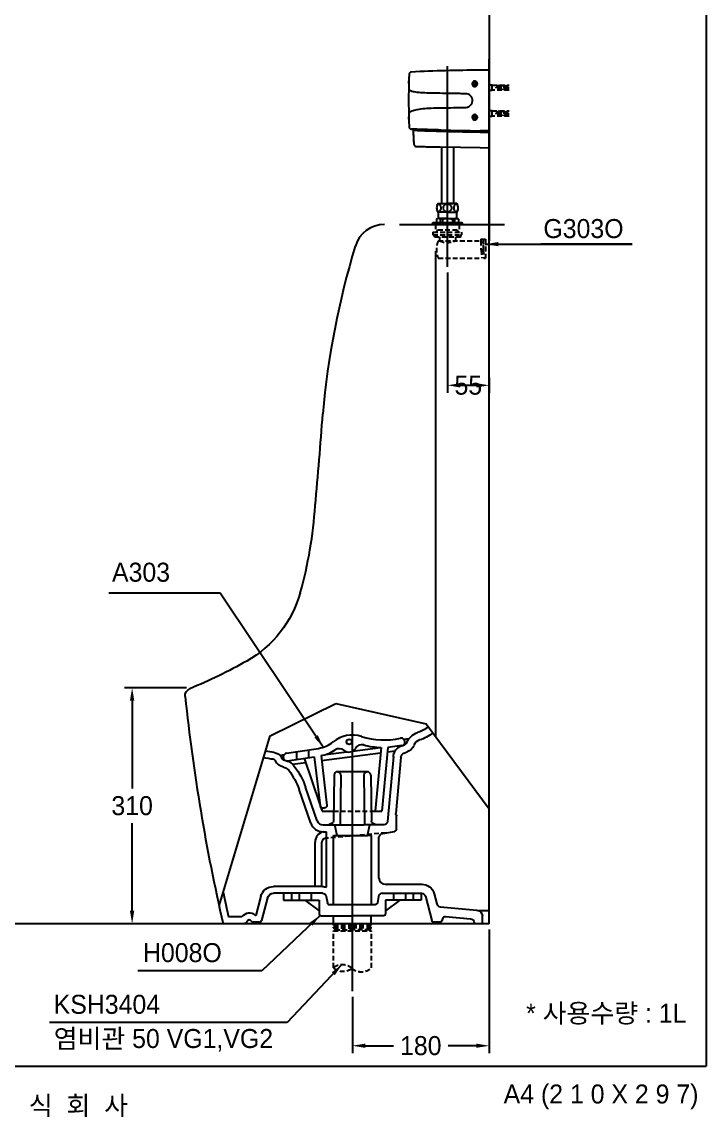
# Model space of a CAD drawing. Header units: millimetres. Extents: x 0 to 3700, y -67 to 2530.
# Drawn here: x 2800 to 3700, y -67 to 1374 of the extents above; entities that cross this region are included whole.
import ezdxf
from ezdxf.enums import TextEntityAlignment as Align
from ezdxf.lldxf.tags import DXFTag

# ---------------------------------------------------------------- set-up
doc = ezdxf.new("R2010")
doc.units = ezdxf.units.MM
doc.linetypes.add('DASHED2', pattern=[9.525, 6.35, -3.175])
for name, color, linetype in [('TEXT', 7, 'Continuous'), ('내부선 및 부속', 4, 'Continuous'), ('도각라인', 255, 'Continuous'), ('외형선', 3, 'Continuous'), ('점선', 6, 'DASHED2'), ('중심선', 1, 'DASHED'), ('치수선', 7, 'Continuous')]:
    doc.layers.add(name, color=color, linetype=linetype)
doc.styles.add('____', font='')
doc.styles.add('타이틀', font='H2GTRM.TTF', dxfattribs={"height": 25})
doc.styles.get('____').set_extended_font_data('굴림')
tags = doc.linetypes.add('DASHDOT', pattern=[70, 31, -13, 13, -13]).pattern_tags.tags
tags[10:11] = [DXFTag(74, 4), DXFTag(75, 0), DXFTag(340, '0'), DXFTag(46, 0.0), DXFTag(50, 0.0), DXFTag(44, 0.0), DXFTag(45, 0.0)]
tags[8:9] = [DXFTag(74, 4), DXFTag(75, 0), DXFTag(340, '0'), DXFTag(46, 0.0), DXFTag(50, 0.0), DXFTag(44, 0.0), DXFTag(45, 0.0)]
tags[6:7] = [DXFTag(74, 4), DXFTag(75, 0), DXFTag(340, '0'), DXFTag(46, 0.0), DXFTag(50, 0.0), DXFTag(44, 0.0), DXFTag(45, 0.0)]
tags[4:5] = [DXFTag(74, 4), DXFTag(75, 0), DXFTag(340, '0'), DXFTag(46, 0.0), DXFTag(50, 0.0), DXFTag(44, 0.0), DXFTag(45, 0.0)]
tags = doc.linetypes.add('DASHED', pattern=[25.72, 12.86, -12.86]).pattern_tags.tags
tags[6:7] = [DXFTag(74, 4), DXFTag(75, 0), DXFTag(340, '0'), DXFTag(46, 0.0), DXFTag(50, 0.0), DXFTag(44, 0.0), DXFTag(45, 0.0)]
tags[4:5] = [DXFTag(74, 4), DXFTag(75, 0), DXFTag(340, '0'), DXFTag(46, 0.0), DXFTag(50, 0.0), DXFTag(44, 0.0), DXFTag(45, 0.0)]
doc.dimstyles.new('MSADIM', dxfattribs={"dimtxt": 33, "dimasz": 17, "dimexe": 10, "dimexo": 7.5, "dimgap": 10, "dimtad": 0, "dimtih": 1, "dimtoh": 1, "dimdec": 0, "dimzin": 1, "dimdsep": 46, "dimtxsty": '____', "dimcen": 11.25, "dimadec": 0, "dimazin": 0, "dimtfac": 1, "dimtdec": 0, "dimtix": 1, "dimtmove": 0, "dimatfit": 3, "dimfxl": 0, "dimtolj": 1, "dimtzin": 1, "dimarcsym": 0})

# ---------------------------------------------------------------- blocks, each defined once
blk = doc.blocks.new('*D15')
at = {"layer": '치수선', "color": 0, "linetype": 'Continuous', "lineweight": -2}
for p, q in [((3016.4, 497.9), (2935, 497.9)), ((2945, 480.9), (2945, 365.6)), ((2945, 204.5), (2945, 319.9)), ((2988.3, 187.5), (2935, 187.5))]:
    blk.add_line(p, q, dxfattribs=at)
at = {"layer": '치수선', "color": 0, "linetype": 'Continuous'}
for points in [[(2942.1, 480.9), (2947.8, 480.9), (2945, 497.9)], [(2942.1, 204.5), (2947.8, 204.5), (2945, 187.5)]]:
    blk.add_solid(points, dxfattribs=at)
at = {"layer": '치수선', "color": 0, "linetype": 'Continuous', "insert": (2945, 342.7), "char_height": 25, "attachment_point": 5, "style": '____'}
blk.add_mtext('\\A1;310', dxfattribs=at)
blk = doc.blocks.new('*D16')
at = {"layer": '치수선', "color": 0, "linetype": 'Continuous', "lineweight": -2}
for p, q in [((3414.7, 180), (3414.7, 17)), ((3234.7, 91.2), (3234.7, 17)), ((3251.7, 27), (3288.8, 27)), ((3397.7, 27), (3360.6, 27))]:
    blk.add_line(p, q, dxfattribs=at)
at = {"layer": '치수선', "color": 0, "linetype": 'Continuous'}
for points in [[(3251.7, 29.8), (3251.7, 24.2), (3234.7, 27)], [(3397.7, 29.8), (3397.7, 24.2), (3414.7, 27)]]:
    blk.add_solid(points, dxfattribs=at)
at = {"layer": '치수선', "color": 0, "linetype": 'Continuous', "insert": (3324.7, 27), "char_height": 25, "attachment_point": 5, "style": '____'}
blk.add_mtext('\\A1;180', dxfattribs=at)
blk = doc.blocks.new('*D17')
at = {"layer": '치수선', "color": 0, "linetype": 'Continuous', "lineweight": -2}
for p, q in [((3359.7, 1044.1), (3359.7, 885.9)), ((3376.7, 895.9), (3397.7, 895.9)), ((3414.7, 905.6), (3414.7, 885.9))]:
    blk.add_line(p, q, dxfattribs=at)
at = {"layer": '치수선', "color": 0, "linetype": 'Continuous'}
for points in [[(3376.7, 898.7), (3376.7, 893), (3359.7, 895.9)], [(3397.7, 898.7), (3397.7, 893), (3414.7, 895.9)]]:
    blk.add_solid(points, dxfattribs=at)
at = {"layer": '치수선', "color": 0, "linetype": 'Continuous', "insert": (3387.2, 895.9), "char_height": 25, "attachment_point": 5, "style": '____'}
blk.add_mtext('\\A1;55', dxfattribs=at)

msp = doc.modelspace()

# ---------------------------------------------------------------- linework, layer by layer
at = {"layer": '내부선 및 부속', "linetype": 'Continuous'}
for p, q in [((3413.7, 1310.3), (3402.7, 1310.5)), ((3413.7, 1231), (3402.7, 1230.8)), ((3402.7, 1228.9), (3413.7, 1228.9)), ((3402.7, 1208.5), (3351.2, 1209.4)), ((3351.8, 1209.2), (3351.8, 1135)), ((3367.6, 1208.9), (3367.6, 1135)), ((3402.7, 1208.5), (3413.7, 1208.6)), ((3345.6, 1130), (3345.5, 1129.2)), ((3345.5, 1129.2), (3345.6, 1128.2)), ((3345.7, 1130.7), (3345.6, 1130.4)), ((3345.6, 1130.4), (3345.6, 1130)), ((3345.6, 1128.2), (3345.6, 1127.9)), ((3345.6, 1127.9), (3345.7, 1127.6)), ((3345.8, 1131.2), (3345.7, 1130.9)), ((3345.7, 1130.9), (3345.7, 1130.7)), ((3345.7, 1127.6), (3345.8, 1127.3)), ((3345.9, 1131.6), (3345.8, 1131.4)), ((3345.8, 1131.4), (3345.8, 1131.2)), ((3345.8, 1127.3), (3345.8, 1127.1)), ((3345.8, 1127.1), (3345.9, 1126.9)), ((3346, 1131.8), (3345.9, 1131.6)), ((3345.9, 1126.9), (3345.9, 1126.7)), ((3345.9, 1126.7), (3346, 1126.6)), ((3346.1, 1132), (3346, 1131.9)), ((3346, 1131.9), (3346, 1131.8)), ((3346, 1126.6), (3346, 1126.4)), ((3346, 1126.4), (3346.1, 1126.3)), ((3346.2, 1132.3), (3346.1, 1132.2)), ((3346.1, 1132.2), (3346.1, 1132)), ((3346.1, 1126.3), (3346.2, 1126.2)), ((3346.3, 1132.4), (3346.2, 1132.3)), ((3346.2, 1126.2), (3346.2, 1126)), ((3346.2, 1126), (3346.3, 1125.9)), ((3346.4, 1132.7), (3346.3, 1132.5)), ((3346.3, 1132.5), (3346.3, 1132.4)), ((3346.3, 1125.9), (3346.4, 1125.8)), ((3346.5, 1132.8), (3346.4, 1132.7)), ((3346.4, 1125.8), (3346.4, 1125.7)), ((3346.4, 1125.7), (3346.5, 1125.6)), ((3346.6, 1132.9), (3346.5, 1132.8)), ((3346.5, 1125.6), (3346.6, 1125.5)), ((3346.7, 1133.1), (3346.6, 1133)), ((3346.6, 1133), (3346.6, 1132.9)), ((3346.6, 1125.5), (3346.7, 1125.4)), ((3346.8, 1133.2), (3346.7, 1133.1)), ((3346.7, 1125.4), (3346.8, 1125.3)), ((3346.9, 1133.3), (3346.8, 1133.2)), ((3346.8, 1125.3), (3346.8, 1125.2)), ((3346.8, 1125.2), (3346.9, 1125.1)), ((3347, 1133.4), (3346.9, 1133.3)), ((3346.9, 1125.1), (3347, 1125)), ((3347.1, 1133.5), (3347, 1133.4)), ((3347, 1125), (3347.1, 1124.9)), ((3347.2, 1133.5), (3347.1, 1133.5)), ((3347.1, 1124.9), (3347.2, 1124.8)), ((3347.3, 1133.6), (3347.2, 1133.5)), ((3347.2, 1124.8), (3347.3, 1124.8)), ((3347.3, 1135), (3359.7, 1135)), ((3347.4, 1133.7), (3347.3, 1133.7)), ((3347.3, 1133.7), (3347.3, 1133.6)), ((3347.3, 1124.8), (3347.4, 1124.7)), ((3347.5, 1133.8), (3347.4, 1133.7)), ((3347.4, 1124.7), (3347.5, 1124.6)), ((3347.6, 1133.8), (3347.5, 1133.8)), ((3347.5, 1124.6), (3347.6, 1124.6)), ((3347.7, 1133.9), (3347.6, 1133.8)), ((3347.6, 1124.6), (3347.7, 1124.6)), ((3347.8, 1133.9), (3347.7, 1133.9)), ((3347.7, 1124.6), (3347.8, 1124.5)), ((3348.1, 1134), (3347.8, 1133.9)), ((3347.8, 1124.5), (3347.9, 1124.5)), ((3347.9, 1124.5), (3348.1, 1124.4)), ((3348.3, 1134), (3348.1, 1134)), ((3348.1, 1124.4), (3348.3, 1124.4)), ((3348.4, 1134), (3348.3, 1134)), ((3348.3, 1124.4), (3348.4, 1124.4)), ((3348.6, 1134), (3348.4, 1134)), ((3348.4, 1124.4), (3348.6, 1124.4)), ((3348.8, 1134), (3348.6, 1134)), ((3348.6, 1124.4), (3348.8, 1124.4)), ((3349, 1133.9), (3348.8, 1134)), ((3348.8, 1124.4), (3349.1, 1124.5)), ((3349.1, 1133.9), (3349, 1133.9)), ((3349.2, 1133.9), (3349.1, 1133.9)), ((3349.1, 1124.5), (3349.2, 1124.5)), ((3349.3, 1133.8), (3349.2, 1133.9)), ((3349.2, 1124.5), (3349.3, 1124.6)), ((3349.4, 1133.8), (3349.3, 1133.8)), ((3349.3, 1124.6), (3349.4, 1124.7)), ((3349.3, 1124.6), (3349.3, 1124.6)), ((3349.5, 1133.7), (3349.4, 1133.8)), ((3349.4, 1124.7), (3349.5, 1124.7)), ((3349.6, 1133.6), (3349.5, 1133.7)), ((3349.5, 1124.7), (3349.6, 1124.8)), ((3349.7, 1133.6), (3349.6, 1133.6)), ((3349.6, 1124.8), (3349.7, 1124.9)), ((3349.8, 1133.5), (3349.7, 1133.6)), ((3349.7, 1124.9), (3349.8, 1125)), ((3349.9, 1133.4), (3349.8, 1133.5)), ((3349.8, 1125), (3349.9, 1125)), ((3349.9, 1133.3), (3349.9, 1133.4)), ((3350, 1133.2), (3349.9, 1133.3)), ((3349.9, 1125), (3350, 1125.1)), ((3350.1, 1133.1), (3350, 1133.2)), ((3350, 1125.1), (3350.1, 1125.2)), ((3350.2, 1133), (3350.1, 1133.1)), ((3350.1, 1125.2), (3350.2, 1125.3)), ((3350.3, 1132.9), (3350.2, 1133)), ((3350.2, 1125.3), (3350.2, 1125.4)), ((3350.4, 1132.8), (3350.3, 1132.9)), ((3350.4, 1132.7), (3350.4, 1132.8)), ((3350.5, 1132.6), (3350.4, 1132.7)), ((3350.6, 1132.5), (3350.5, 1132.6)), ((3350.6, 1132.4), (3350.6, 1132.5)), ((3350.7, 1132.2), (3350.6, 1132.4)), ((3350.8, 1132.1), (3350.7, 1132.2)), ((3350.8, 1132), (3350.8, 1132.1)), ((3350.9, 1131.8), (3350.8, 1132)), ((3350.9, 1131.7), (3350.9, 1131.8)), ((3351, 1131.5), (3350.9, 1131.7)), ((3351.1, 1131.3), (3351, 1131.5)), ((3351.1, 1131.1), (3351.1, 1131.3)), ((3351.2, 1130.9), (3351.1, 1131.1)), ((3351.2, 1130.5), (3351.2, 1130.9)), ((3351.3, 1130.2), (3351.2, 1130.5)), ((3351.4, 1129.2), (3351.3, 1130.2)), ((3351.8, 1135), (3367.6, 1135)), ((3353.9, 1129), (3354, 1128.2)), ((3354, 1128.2), (3354.2, 1127.6)), ((3354.2, 1127.6), (3354.3, 1127.3)), ((3354.4, 1131.2), (3354.3, 1130.9)), ((3354.3, 1127.3), (3354.5, 1126.9)), ((3354.6, 1131.6), (3354.4, 1131.2)), ((3354.5, 1126.9), (3354.8, 1126.6)), ((3354.9, 1131.9), (3354.6, 1131.6)), ((3354.8, 1126.6), (3355, 1126.4)), ((3355.1, 1132.2), (3354.9, 1131.9)), ((3355, 1126.4), (3355.3, 1126)), ((3355.4, 1132.5), (3355.1, 1132.2)), ((3355.3, 1126), (3355.6, 1125.8)), ((3355.7, 1132.7), (3355.4, 1132.5)), ((3355.6, 1125.8), (3355.9, 1125.6)), ((3356.1, 1133), (3355.7, 1132.7)), ((3355.9, 1125.6), (3356.2, 1125.4)), ((3356.4, 1133.2), (3356.1, 1133)), ((3356.9, 1133.4), (3356.4, 1133.2)), ((3357.3, 1133.6), (3356.9, 1133.4)), ((3357.9, 1133.8), (3357.3, 1133.6)), ((3372.1, 1135), (3359.7, 1135)), ((3362.1, 1133.6), (3361.5, 1133.8)), ((3362.5, 1133.4), (3362.1, 1133.6)), ((3363, 1133.2), (3362.5, 1133.4)), ((3363.3, 1133), (3363, 1133.2)), ((3363.2, 1125.4), (3363.5, 1125.6)), ((3363.7, 1132.7), (3363.3, 1133)), ((3363.5, 1125.6), (3363.8, 1125.8)), ((3364, 1132.5), (3363.7, 1132.7)), ((3363.8, 1125.8), (3364.1, 1126)), ((3364.3, 1132.2), (3364, 1132.5)), ((3364.1, 1126), (3364.4, 1126.4)), ((3364.5, 1131.9), (3364.3, 1132.2)), ((3364.4, 1126.4), (3364.6, 1126.6)), ((3364.8, 1131.6), (3364.5, 1131.9)), ((3364.6, 1126.6), (3364.9, 1126.9)), ((3365, 1131.2), (3364.8, 1131.6)), ((3364.9, 1126.9), (3365.1, 1127.3)), ((3365.1, 1130.9), (3365, 1131.2)), ((3365.1, 1127.3), (3365.2, 1127.6)), ((3365.2, 1127.6), (3365.4, 1128.2)), ((3365.4, 1128.2), (3365.5, 1129)), ((3368.1, 1130.2), (3368, 1129.2)), ((3368.2, 1130.5), (3368.1, 1130.2)), ((3368.3, 1131.1), (3368.2, 1130.9)), ((3368.2, 1130.9), (3368.2, 1130.5)), ((3368.4, 1131.5), (3368.3, 1131.3)), ((3368.3, 1131.3), (3368.3, 1131.1)), ((3368.5, 1131.7), (3368.4, 1131.5)), ((3368.6, 1132), (3368.5, 1131.8)), ((3368.5, 1131.8), (3368.5, 1131.7)), ((3368.7, 1132.2), (3368.6, 1132.1)), ((3368.6, 1132.1), (3368.6, 1132)), ((3368.8, 1132.4), (3368.7, 1132.2)), ((3368.9, 1132.6), (3368.8, 1132.5)), ((3368.8, 1132.5), (3368.8, 1132.4)), ((3369, 1132.7), (3368.9, 1132.6)), ((3369.1, 1132.9), (3369, 1132.8)), ((3369, 1132.8), (3369, 1132.7)), ((3369.2, 1133), (3369.1, 1132.9)), ((3369.3, 1133.1), (3369.2, 1133)), ((3369.2, 1125.4), (3369.2, 1125.3)), ((3369.2, 1125.3), (3369.3, 1125.2)), ((3369.4, 1133.2), (3369.3, 1133.1)), ((3369.3, 1125.2), (3369.4, 1125.1)), ((3369.5, 1133.3), (3369.4, 1133.2)), ((3369.4, 1125.1), (3369.5, 1125)), ((3369.6, 1133.5), (3369.5, 1133.4)), ((3369.5, 1133.4), (3369.5, 1133.3)), ((3369.5, 1125), (3369.6, 1125)), ((3369.7, 1133.6), (3369.6, 1133.5)), ((3369.6, 1125), (3369.7, 1124.9)), ((3369.8, 1133.6), (3369.7, 1133.6)), ((3369.7, 1124.9), (3369.8, 1124.8)), ((3369.9, 1133.7), (3369.8, 1133.6)), ((3369.8, 1124.8), (3369.9, 1124.7)), ((3370, 1133.8), (3369.9, 1133.7)), ((3369.9, 1124.7), (3370, 1124.7)), ((3370.1, 1133.8), (3370, 1133.8)), ((3370, 1124.7), (3370.1, 1124.6)), ((3370.2, 1133.9), (3370.1, 1133.8)), ((3370.1, 1124.6), (3370.2, 1124.6)), ((3370.3, 1133.9), (3370.2, 1133.9)), ((3370.2, 1124.6), (3370.2, 1124.5)), ((3370.2, 1124.5), (3370.4, 1124.5)), ((3370.4, 1133.9), (3370.3, 1133.9)), ((3370.6, 1134), (3370.4, 1133.9)), ((3370.4, 1124.5), (3370.6, 1124.4)), ((3370.8, 1134), (3370.6, 1134)), ((3370.6, 1124.4), (3370.8, 1124.4)), ((3371, 1134), (3370.8, 1134)), ((3370.8, 1124.4), (3371, 1124.4)), ((3371.1, 1134), (3371, 1134)), ((3371, 1124.4), (3371.1, 1124.4)), ((3371.3, 1134), (3371.1, 1134)), ((3371.1, 1124.4), (3371.3, 1124.4)), ((3371.6, 1133.9), (3371.3, 1134)), ((3371.3, 1124.4), (3371.5, 1124.5)), ((3371.5, 1124.5), (3371.6, 1124.5)), ((3371.7, 1133.9), (3371.6, 1133.9)), ((3371.6, 1124.5), (3371.7, 1124.6)), ((3371.8, 1133.8), (3371.7, 1133.9)), ((3371.7, 1124.6), (3371.8, 1124.6)), ((3371.9, 1133.8), (3371.8, 1133.8)), ((3371.8, 1124.6), (3371.9, 1124.6)), ((3372, 1133.7), (3371.9, 1133.8)), ((3371.9, 1124.6), (3372, 1124.7)), ((3372.1, 1133.7), (3372, 1133.7)), ((3372, 1124.7), (3372.1, 1124.8)), ((3372.2, 1133.6), (3372.1, 1133.7)), ((3372.1, 1124.8), (3372.2, 1124.8)), ((3372.2, 1133.5), (3372.2, 1133.6)), ((3372.3, 1133.5), (3372.2, 1133.5)), ((3372.2, 1124.8), (3372.3, 1124.9)), ((3372.4, 1133.4), (3372.3, 1133.5)), ((3372.3, 1124.9), (3372.4, 1125)), ((3372.5, 1133.3), (3372.4, 1133.4)), ((3372.4, 1125), (3372.5, 1125.1)), ((3372.6, 1133.2), (3372.5, 1133.3)), ((3372.5, 1125.1), (3372.6, 1125.2)), ((3372.7, 1133.1), (3372.6, 1133.2)), ((3372.6, 1125.3), (3372.7, 1125.4)), ((3372.6, 1125.2), (3372.6, 1125.3)), ((3372.8, 1133), (3372.7, 1133.1)), ((3372.7, 1125.4), (3372.8, 1125.5)), ((3372.8, 1132.9), (3372.8, 1133)), ((3372.9, 1132.8), (3372.8, 1132.9)), ((3372.8, 1125.5), (3372.9, 1125.6)), ((3373, 1132.7), (3372.9, 1132.8)), ((3372.9, 1125.6), (3373, 1125.7)), ((3373.1, 1132.5), (3373, 1132.7)), ((3373, 1125.8), (3373.1, 1125.9)), ((3373, 1125.7), (3373, 1125.8)), ((3373.1, 1132.4), (3373.1, 1132.5)), ((3373.2, 1132.3), (3373.1, 1132.4)), ((3373.1, 1125.9), (3373.2, 1126)), ((3373.3, 1132.2), (3373.2, 1132.3)), ((3373.2, 1126.2), (3373.3, 1126.3)), ((3373.2, 1126), (3373.2, 1126.2)), ((3373.3, 1132), (3373.3, 1132.2)), ((3373.4, 1131.9), (3373.3, 1132)), ((3373.3, 1126.3), (3373.4, 1126.4)), ((3373.4, 1131.8), (3373.4, 1131.9)), ((3373.5, 1131.6), (3373.4, 1131.8)), ((3373.4, 1126.6), (3373.5, 1126.7)), ((3373.4, 1126.4), (3373.4, 1126.6)), ((3373.6, 1131.4), (3373.5, 1131.6)), ((3373.5, 1126.9), (3373.6, 1127.1)), ((3373.5, 1126.7), (3373.5, 1126.9)), ((3373.6, 1131.2), (3373.6, 1131.4)), ((3373.7, 1130.9), (3373.6, 1131.2)), ((3373.6, 1127.3), (3373.7, 1127.6)), ((3373.6, 1127.1), (3373.6, 1127.3)), ((3373.7, 1130.7), (3373.7, 1130.9)), ((3373.8, 1130.4), (3373.7, 1130.7)), ((3373.7, 1127.6), (3373.8, 1127.9)), ((3373.8, 1130), (3373.8, 1130.4)), ((3373.9, 1129.2), (3373.8, 1130)), ((3373.8, 1128.2), (3373.9, 1129.2)), ((3373.8, 1127.9), (3373.8, 1128.2)), ((3345.2, 1114.6), (3346.7, 1115.5)), ((3345.2, 1114.6), (3345.2, 1110.5)), ((3359.7, 1115.5), (3346.7, 1115.5)), ((3351.2, 1123.5), (3347.3, 1123.5)), ((3347.7, 1123.5), (3347.7, 1115.4)), ((3350.2, 1114.5), (3350.2, 1112.5)), ((3350.2, 1112.5), (3350.2, 1110.5)), ((3359.7, 1123.5), (3351.2, 1123.5)), ((3353.2, 1114.5), (3353.2, 1112.5)), ((3353.2, 1112.5), (3353.2, 1110.5)), ((3359.7, 1123.5), (3368.2, 1123.5)), ((3359.7, 1115.5), (3372.7, 1115.5)), ((3366.2, 1114.5), (3366.2, 1112.5)), ((3366.2, 1112.5), (3366.2, 1110.5)), ((3368.2, 1123.5), (3372.1, 1123.5)), ((3369.2, 1114.5), (3369.2, 1112.5)), ((3369.2, 1112.5), (3369.2, 1110.5)), ((3371.7, 1123.5), (3371.7, 1115.4)), ((3374.2, 1114.6), (3372.7, 1115.5)), ((3374.2, 1114.6), (3374.2, 1110.5)), ((3378.7, 1109.5), (3340.7, 1109.5)), ((3340.7, 1107.5), (3359.7, 1107.5)), ((3344.2, 1109.5), (3344.3, 1109.5)), ((3378.7, 1107.5), (3359.7, 1107.5)), ((3375.1, 1109.5), (3375.2, 1109.5)), ((3344.7, 432.8), (3344.7, 1072.5)), ((3126.4, 434.6), (3212.8, 477.3)), ((3212.8, 477.3), (3331.8, 450.3)), ((3331.8, 450.3), (3414.7, 338.5)), ((3059.4, 211.2), (3126.4, 434.6)), ((3148, 411.9), (3190.1, 418.2)), ((3235, 414.7), (3271.8, 419.4)), ((3272.5, 419.4), (3264.5, 335.8)), ((3281.5, 419.3), (3273.5, 335.8)), ((3299.6, 421.8), (3281.5, 419.3)), ((3299.3, 421.5), (3303.3, 423)), ((3302.5, 430.2), (3309.2, 431.1)), ((3139.1, 409.4), (3144.9, 410.1)), ((3149.5, 402), (3184.5, 407.3)), ((3161.5, 403.8), (3161.5, 413.9)), ((3171.5, 405.3), (3192, 344.3)), ((3177.5, 406.2), (3177.5, 416.3)), ((3184.5, 407.3), (3192.2, 342.4)), ((3193.5, 408.6), (3201.1, 343.1)), ((3194.2, 402.4), (3271.8, 412.4)), ((3199.2, 410.1), (3227.5, 413.7)), ((3288.7, 407.4), (3280.9, 322.1)), ((3281, 413.5), (3291, 414.8)), ((3298.6, 406.5), (3291.9, 332.6)), ((3302.6, 412.1), (3306.6, 413.5)), ((3155.9, 397.4), (3173.4, 399.7)), ((3210.6, 383.1), (3209.7, 322.3)), ((3253.8, 387.5), (3215.6, 387.5)), ((3219.6, 382.9), (3218.7, 317.5)), ((3249.8, 382.9), (3250.7, 317.5)), ((3258.8, 383.1), (3259.7, 322.3)), ((3180.1, 319.9), (3164.6, 364.1)), ((3188.6, 322.9), (3173.1, 367.1)), ((3192, 344.3), (3193.3, 340.4)), ((3193.3, 340.4), (3194.8, 335.8)), ((3194.8, 335.8), (3209.9, 335.8)), ((3195.2, 339.8), (3198.1, 339.8)), ((3259.5, 335.8), (3273.5, 335.8)), ((3196.1, 317.5), (3219.7, 317.5)), ((3208.1, 319.7), (3203.7, 317.5)), ((3214.7, 303.8), (3211.7, 317.5)), ((3219.7, 317.5), (3249.7, 317.5)), ((3275.9, 317.5), (3249.7, 317.5)), ((3254.7, 303.8), (3257.7, 317.5)), ((3265.7, 317.5), (3261.3, 319.7)), ((3292.7, 312), (3292.7, 329.3)), ((3196.1, 308.5), (3200.7, 308.5)), ((3200.7, 235.4), (3200.7, 308.5)), ((3209.7, 303.8), (3214.7, 303.8)), ((3209.7, 212.5), (3209.7, 303.8)), ((3214.7, 303.8), (3254.7, 303.8)), ((3259.7, 303.8), (3254.7, 303.8)), ((3259.7, 212.5), (3259.7, 303.8)), ((3274.7, 306.4), (3290.2, 309)), ((3185.7, 236.5), (3185.7, 294.9)), ((3194.7, 236.5), (3194.7, 294.9)), ((3200.7, 300), (3199.2, 299.9)), ((3269.7, 247.5), (3269.7, 300.5)), ((3195.5, 236.5), (3130.9, 236.5)), ((3277.7, 239.5), (3325.8, 239.5)), ((3114.4, 223.8), (3107.8, 198.5)), ((3123.1, 221.5), (3115.3, 191.7)), ((3195.5, 227.5), (3130.9, 227.5)), ((3144.2, 227.5), (3144.2, 218.5)), ((3144.2, 218.5), (3191.2, 218.5)), ((3154.7, 227.5), (3154.7, 218.5)), ((3164.7, 227.5), (3164.7, 218.5)), ((3172.3, 218.5), (3191.2, 204.6)), ((3180.7, 227.5), (3180.7, 218.5)), ((3191.2, 218.5), (3191.2, 200)), ((3200.4, 223.3), (3201.8, 215)), ((3269, 223.3), (3267.6, 215)), ((3273.9, 227.5), (3325.8, 227.5)), ((3278.2, 218.5), (3278.2, 200)), ((3297.1, 218.5), (3278.2, 204.6)), ((3325.2, 218.5), (3278.2, 218.5)), ((3288.7, 227.5), (3288.7, 218.5)), ((3304.7, 227.5), (3304.7, 218.5)), ((3314.7, 227.5), (3314.7, 218.5)), ((3325.2, 227.5), (3325.2, 218.5)), ((3330.7, 223.7), (3339.1, 191.7)), ((3342.3, 226.8), (3345.7, 213.6)), ((3264.7, 212.5), (3204.7, 212.5)), ((3350.1, 209.9), (3398.5, 205.4)), ((3401, 204.7), (3414.7, 204.7)), ((3089.4, 196.5), (3071.9, 196.5)), ((3101.6, 191.1), (3101.8, 190.8)), ((3112.4, 189.5), (3104.3, 189.5)), ((3107.8, 198.5), (3107, 198.5)), ((3193.2, 198), (3234.7, 198)), ((3210, 187.5), (3210, 198)), ((3276.2, 198), (3234.7, 198)), ((3259.5, 187.5), (3259.5, 198)), ((3349.6, 189.5), (3342, 189.5)), ((3353.9, 195.3), (3352.4, 191.4)), ((3357, 197.2), (3390.2, 194.1)), ((3394.7, 187.5), (3394.7, 189.1)), ((3405.7, 187.5), (3405.7, 197.4))]:
    msp.add_line(p, q, dxfattribs=at)
at = {"layer": '내부선 및 부속', "linetype": 'Continuous', "flags": 128}
for points in [[(3306.3, 425.9, -0.230024), (3320.4, 438.9)], [(3334.5, 446.6, -0.10144), (3320.4, 438.9)], [(3340.5, 438.5, -0.098404), (3323.3, 429.3)], [(3288.6, 406.7, -0.313711), (3299.3, 421.5)], [(3306.3, 425.9, -0.217737), (3303.3, 423)], [(3315.6, 422.2, -0.217736), (3306.6, 413.5)], [(3131, 403.8, -0.024042), (3117.8, 405.9)], [(3132, 412.7, -0.022571), (3120.4, 414.5)], [(3131, 403.8, -0.270915), (3133.4, 402)], [(3132, 412.7, -0.270915), (3141.7, 405.5)], [(3145.5, 402.5, -0.257355), (3141.7, 405.5)], [(3298.6, 406.5, -0.313711), (3302.6, 412.1)], [(3144, 393.6, -0.257355), (3133.4, 402)], [(3144, 393.6, -0.191495), (3151, 389.5)], [(3145.5, 402.5, -0.191495), (3158.2, 394.9)], [(3151, 389.5, -0.079522), (3164.6, 364.1)], [(3158.2, 394.9, -0.079522), (3173.1, 367.1)], [(3201.1, 343.1, -0.448495), (3198.1, 339.8)], [(3292.3, 330.8, -0.156263), (3291.9, 332.6)], [(3209.7, 322.3, -0.280051), (3208.1, 319.7)], [(3261.3, 319.7, -0.280051), (3259.7, 322.3)], [(3280.9, 322.1, -0.387903), (3275.9, 317.5)], [(3292.3, 330.8, -0.133122), (3292.7, 329.3)], [(3269.7, 300.5, -0.366284), (3274.7, 306.4)], [(3292.7, 312, -0.365899), (3290.2, 309)], [(3114.4, 223.8, -0.340703), (3130.9, 236.5)], [(3195.5, 236.5, -0.096117), (3200.7, 235.4)], [(3325.8, 239.5, -0.013165), (3326.7, 239.4)], [(3325.8, 239.5, -0.340703), (3342.3, 226.8)], [(3123.1, 221.5, -0.340703), (3130.9, 227.5)], [(3195.5, 227.5, -0.366629), (3200.4, 223.3)], [(3325.8, 227.5, -0.340703), (3330.7, 223.7)], [(3267.6, 215, -0.366629), (3264.7, 212.5)], [(3398.5, 205.4, -0.387002), (3405.7, 197.4)], [(3096.3, 190.6, -0.306023), (3091.7, 187.5)], [(3342, 189.5, -0.340703), (3339.1, 191.7)], [(3352.4, 191.4, -0.312633), (3349.6, 189.5)], [(3353.9, 195.3, -0.338568), (3357, 197.2)], [(3390.3, 194.1, -0.382162), (3394.7, 189.1)]]:
    msp.add_lwpolyline(points, format="xyb", dxfattribs=at)
at = {"layer": '내부선 및 부속', "linetype": 'Continuous'}
msp.add_circle((3230.5, 426.8), 3.5, dxfattribs=at)
for centre, radius, start, end in [((4308.7, 1270.5), 1000, 178.0203, 178.51), ((3412.7, -698.9), 2009.4, 90.2851, 92.8677), ((3413.7, 1309.3), 1, 0, 89), ((4308.7, 1270.5), 1000, 178.51, 181.3928), ((3395.7, 1292.5), 1.7, 0, 180), ((3395.7, 1292.5), 1.7, 180, 0), ((4308.7, 1270.5), 1000, 181.3928, 181.9797), ((3395.7, 1248.5), 1.7, 0, 180), ((3395.7, 1248.5), 1.7, 180, 0), ((3412.7, 3239.8), 2009.4, 267.1323, 267.1474), ((3413.7, 1209.6), 1, 271, 0), ((3355.5, 1129.2), 9.98, 144.4985, 179.7412), ((3355.5, 1129.2), 9.98, 179.7412, 214.8682), ((3345.9, 1128.8), 5.48, 322.4236, 4.714), ((3357.6, 1129.3), 3.73, 153.456, 184.8193), ((3359.7, 1131.3), 6.92, 239.3391, 269.8436), ((3359.2, 1129.3), 4.7, 84.3415, 106.5393), ((3360.2, 1129.3), 4.7, 73.4607, 95.6585), ((3359.7, 1131.3), 6.92, 270.1564, 300.6609), ((3361.8, 1129.3), 3.73, 355.1807, 26.544), ((3373.5, 1128.8), 5.48, 175.286, 217.5764), ((3364, 1129.2), 9.98, 0.2588, 35.5015), ((3364, 1129.2), 9.98, 325.1318, 0.2588), ((3344.2, 1110.5), 1, 275.4232, 0), ((3347.7, 1113.1), 3.63, 226.537, 313.5656), ((3346.8, 1109), 6.43, 57.6144, 90.4948), ((3351.7, 1108.9), 5.72, 74.7919, 105.2081), ((3351.7, 1116), 5.72, 254.7919, 285.2081), ((3359, 1081.7), 33.2, 88.77, 100.0274), ((3359, 1143.2), 33.2, 259.9726, 271.23), ((3360.4, 1081.7), 33.2, 79.9726, 91.23), ((3360.4, 1143.2), 33.2, 268.77, 280.0274), ((3367.7, 1108.9), 5.72, 74.7919, 105.2081), ((3367.7, 1116), 5.72, 254.7919, 285.2081), ((3372.6, 1109), 6.43, 89.5052, 122.3856), ((3371.7, 1113.1), 3.63, 226.4344, 313.463), ((3375.2, 1110.5), 1, 180, 264.5768), ((3340.7, 1108.5), 1, 90, 180), ((3340.7, 1108.5), 1, 180, 270), ((3378.7, 1108.5), 1, 0, 90), ((3378.7, 1108.5), 1, 270, 0), ((3234.7, 395.7), 40, 72.5831, 129.1592), ((3276.6, 529.3), 100, 252.5831, 282.2743), ((3184.2, 457.8), 40, 278.5673, 309.1592), ((3230.1, 423.4), 10, 230.9573, 328.6868), ((3247.2, 413), 10, 75.793, 148.6868), ((3276.6, 529.3), 110, 255.793, 267.8672), ((3298.9, 426.7), 5, 277.9476, 102.2743), ((3326.8, 417.9), 12, 106.8547, 158.6709), ((3148.8, 406.9), 5, 98.5673, 278.83), ((3184.2, 457.8), 50, 280.7538, 303.6963), ((3217.5, 407.8), 10, 50.9573, 123.6963), ((3215.1, 383), 4.5, 359.1449, 179.1449), ((3254.3, 383), 4.5, 0.8551, 180.8551), ((3195.2, 342.8), 3, 186.7595, 270), ((3196.1, 325.5), 17, 199.2142, 271.212), ((3196.1, 325.5), 8, 199.2142, 270), ((3199.7, 294.9), 14, 103.3396, 180), ((3199.7, 294.9), 5, 95.1944, 180), ((3277.7, 247.5), 8, 180, 270), ((5501, 748.1), 2491, 192.0291, 192.7952), ((3273.9, 222.5), 5, 90, 170.5377), ((3204.7, 215.5), 3, 189.4623, 270), ((3350.6, 214.9), 5, 194.7436, 264.6261), ((3099.1, 189.5), 12, 48.5583, 144.3582), ((3099.1, 189.5), 2.98, 33.69, 158.0612), ((3104.3, 192.5), 3, 213.6901, 270), ((3112.4, 192.5), 3, 270, 345.2564), ((3193.2, 200), 2, 180, 270), ((3276.2, 200), 2, 270, 0)]:
    msp.add_arc(centre, radius, start, end, dxfattribs=at)
at = {"layer": '내부선 및 부속', "linetype": 'Continuous', "extrusion": (0, 0, -1)}
for centre, start, end in [((-3395.7, 1292.5), 0, 180), ((-3395.7, 1292.5), 180, 0), ((-3395.7, 1248.5), 0, 180), ((-3395.7, 1248.5), 180, 0)]:
    msp.add_arc(centre, 2.1, start, end, dxfattribs=at)
at = {"layer": '내부선 및 부속', "linetype": 'Continuous'}
for centre, ratio in [((3413.7, 1232), 0.999872), ((3413.7, 1228.9), 0.052336)]:
    msp.add_ellipse(centre, major_axis=(-1, 0), ratio=ratio, start_param=1.58825, end_param=3.141593, dxfattribs=at)
for points, knots in [([(3312.1, 1308), (3311.8, 1307.9), (3311.1, 1307.8), (3310.1, 1307.1), (3309.5, 1306.2), (3309.3, 1305.4), (3309.3, 1305.1)], [0, 0, 0, 0, 0.241166, 0.499983, 0.75881, 1, 1, 1, 1]), ([(3309.6, 1284.8), (3309.5, 1286.3), (3309.4, 1288.2), (3309.3, 1291.3), (3309.2, 1292.5), (3309.1, 1295.5), (3309, 1296.5), (3309, 1296.5), (3309, 1296.5), (3309, 1296.5)], [0, 0, 0, 0, 0.249951, 0.249951, 0.499902, 0.499902, 0.999805, 0.999805, 1, 1, 1, 1]), ([(3338.4, 1280.2), (3330.7, 1280.4), (3323.3, 1280.8), (3315.4, 1281.9), (3313.3, 1282.4), (3310.4, 1283.5), (3309.6, 1284.1), (3309.6, 1284.8)], [0, 0, 0, 0, 0.5, 0.5, 0.75, 0.75, 1, 1, 1, 1]), ([(3393.2, 1294.9), (3393, 1294.7), (3392.7, 1294.3), (3392.4, 1293.6), (3392.3, 1293.2), (3392.2, 1292.8), (3392.2, 1292.7), (3392.2, 1292.6), (3392.2, 1292.5)], [0, 0, 0, 0, 0.429873, 0.429873, 0.859731, 0.859731, 0.859731, 1, 1, 1, 1]), ([(3392.2, 1292.5), (3392.2, 1292.1), (3392.3, 1291.7), (3392.5, 1290.9), (3392.7, 1290.6), (3393.2, 1290), (3393.5, 1289.7), (3394.2, 1289.3), (3394.6, 1289.1), (3395.3, 1289), (3395.7, 1288.9), (3396.5, 1289), (3396.9, 1289.1), (3397.6, 1289.5), (3397.9, 1289.7), (3398.2, 1290)], [0, 0, 0, 0, 0.143403, 0.143403, 0.286807, 0.286807, 0.430186, 0.430186, 0.573492, 0.573492, 0.716717, 0.716717, 0.859876, 0.859876, 1, 1, 1, 1]), ([(3399.2, 1292.5), (3399.2, 1292.8), (3399.1, 1293.2), (3398.9, 1294), (3398.7, 1294.3), (3398.2, 1294.9), (3397.9, 1295.2), (3397.2, 1295.6), (3396.8, 1295.8), (3396.1, 1296), (3395.7, 1296), (3394.9, 1295.9), (3394.5, 1295.8), (3393.8, 1295.4), (3393.5, 1295.2), (3393.2, 1294.9)], [0, 0, 0, 0, 0.143372, 0.143372, 0.286744, 0.286744, 0.430111, 0.430111, 0.573399, 0.573399, 0.716565, 0.716565, 0.859633, 0.859633, 1, 1, 1, 1]), ([(3398.2, 1290), (3398.5, 1290.3), (3398.7, 1290.6), (3399, 1291.3), (3399.1, 1291.7), (3399.2, 1292.1), (3399.2, 1292.2), (3399.2, 1292.3), (3399.2, 1292.5)], [0, 0, 0, 0, 0.429407, 0.429407, 0.8588, 0.8588, 0.8588, 1, 1, 1, 1]), ([(3338.4, 1260.7), (3348.2, 1260.9), (3357.9, 1261), (3370.1, 1261.2), (3372.6, 1261.3), (3377.5, 1261.3), (3379.9, 1261.4), (3383.6, 1261.4), (3384.8, 1261.5), (3387.2, 1262.1), (3388.3, 1262.6), (3391.3, 1265), (3392.5, 1267.4), (3392.9, 1272.3), (3391.9, 1274.9), (3389.4, 1277.6), (3388.3, 1278.3), (3386, 1279.2), (3384.7, 1279.4), (3382.2, 1279.5), (3381, 1279.5), (3378.5, 1279.5), (3377.2, 1279.6), (3373.5, 1279.6), (3371, 1279.7), (3358.4, 1279.9), (3348.4, 1280.1), (3338.4, 1280.2)], [0, 0, 0, 0, 0.25, 0.25, 0.3125, 0.3125, 0.375, 0.375, 0.40625, 0.40625, 0.4375, 0.4375, 0.5, 0.5, 0.5625, 0.5625, 0.59375, 0.59375, 0.625, 0.625, 0.65625, 0.65625, 0.6875, 0.6875, 0.75, 0.75, 1, 1, 1, 1]), ([(3309, 1246.1), (3309, 1246.1), (3309, 1246.1), (3309, 1246.1), (3309.2, 1248.9), (3309.6, 1254.5)], [0, 0, 0, 0, 0.000217, 0.000217, 1, 1, 1, 1]), ([(3309.6, 1254.5), (3309.7, 1255.1), (3310.4, 1255.8), (3313.3, 1257.2), (3315.4, 1257.9), (3323.3, 1259.7), (3330.7, 1260.5), (3338.4, 1260.7)], [0, 0, 0, 0, 0.25, 0.25, 0.5, 0.5, 1, 1, 1, 1]), ([(3393.2, 1250.9), (3392.9, 1250.6), (3392.7, 1250.3), (3392.4, 1249.6), (3392.3, 1249.2), (3392.2, 1248.8), (3392.2, 1248.7), (3392.2, 1248.6), (3392.2, 1248.5)], [0, 0, 0, 0, 0.432812, 0.432812, 0.865615, 0.865615, 0.865615, 1, 1, 1, 1]), ([(3392.2, 1248.5), (3392.2, 1248.1), (3392.3, 1247.7), (3392.5, 1246.9), (3392.7, 1246.6), (3393.2, 1246), (3393.5, 1245.7), (3394.2, 1245.3), (3394.6, 1245.1), (3395.3, 1245), (3395.7, 1244.9), (3396.5, 1245), (3396.9, 1245.1), (3397.6, 1245.5), (3397.9, 1245.7), (3398.2, 1246)], [0, 0, 0, 0, 0.143059, 0.143059, 0.286121, 0.286121, 0.429124, 0.429124, 0.572015, 0.572015, 0.714821, 0.714821, 0.857614, 0.857614, 1, 1, 1, 1]), ([(3399.2, 1248.5), (3399.2, 1248.8), (3399.1, 1249.2), (3398.9, 1250), (3398.7, 1250.3), (3398.2, 1250.9), (3397.9, 1251.2), (3397.2, 1251.6), (3396.9, 1251.8), (3396.1, 1252), (3395.7, 1252), (3394.9, 1251.9), (3394.5, 1251.8), (3393.8, 1251.4), (3393.5, 1251.2), (3393.2, 1250.9)], [0, 0, 0, 0, 0.142985, 0.142985, 0.285974, 0.285974, 0.428894, 0.428894, 0.571728, 0.571728, 0.714518, 0.714518, 0.857315, 0.857315, 1, 1, 1, 1]), ([(3398.2, 1246), (3398.5, 1246.3), (3398.7, 1246.6), (3399, 1247.3), (3399.1, 1247.7), (3399.2, 1248.1), (3399.2, 1248.2), (3399.2, 1248.3), (3399.2, 1248.5)], [0, 0, 0, 0, 0.432463, 0.432463, 0.86492, 0.86492, 0.86492, 1, 1, 1, 1]), ([(3309.3, 1235.8), (3309.3, 1235.5), (3309.5, 1234.7), (3310.1, 1233.8), (3311.1, 1233.1), (3311.8, 1233), (3312.1, 1232.9)], [0, 0, 0, 0, 0.24119, 0.500017, 0.758834, 1, 1, 1, 1]), ([(3312.7, 1232.9), (3312.9, 1232.9), (3313.4, 1232.8), (3314, 1232.4), (3314.5, 1231.7), (3314.6, 1231.3), (3314.6, 1231)], [0, 0, 0, 0, 0.240869, 0.499469, 0.758361, 1, 1, 1, 1]), ([(3351.2, 1231.7), (3350.3, 1231.7), (3347.7, 1231.8), (3344, 1231.9), (3340, 1232), (3336.4, 1232.1), (3332.9, 1232.2), (3329.6, 1232.4), (3326.6, 1232.5), (3324.3, 1232.5), (3322.5, 1232.6), (3320.9, 1232.6), (3319.1, 1232.7), (3317.1, 1232.8), (3315.5, 1232.8), (3314.3, 1232.9), (3313.4, 1232.9), (3312.8, 1232.9), (3312.7, 1232.9), (3312.7, 1232.9)], [0, 0, 0, 0, 0.045669, 0.126242, 0.181857, 0.252096, 0.314761, 0.377108, 0.439394, 0.501979, 0.533295, 0.564518, 0.626627, 0.688762, 0.751085, 0.813191, 0.875205, 0.937626, 1, 1, 1, 1]), ([(3351.2, 1229.8), (3350.1, 1229.8), (3348.1, 1229.9), (3345.2, 1230), (3342.6, 1230.1), (3340.1, 1230.1), (3337.8, 1230.2), (3335.8, 1230.3), (3334, 1230.3), (3332.3, 1230.4), (3330.9, 1230.4), (3329.6, 1230.5), (3328.5, 1230.5), (3327.6, 1230.6), (3326.8, 1230.6), (3326.2, 1230.6), (3325.7, 1230.6), (3321.9, 1230.8), (3316.4, 1231), (3314.6, 1231), (3314.6, 1231)], [0, 0, 0, 0, 0.053507, 0.10407, 0.151685, 0.196349, 0.238059, 0.27682, 0.312633, 0.345499, 0.375415, 0.402379, 0.42639, 0.447448, 0.465552, 0.480703, 0.4929, 0.502144, 0.762414, 1, 1, 1, 1]), ([(3315.5, 1213.7), (3315.5, 1213.3), (3315.7, 1212.6), (3316.2, 1211.6), (3317, 1210.7), (3317.7, 1210.3), (3318, 1210.2)], [0, 0, 0, 0, 0.235233, 0.486738, 0.745161, 1, 1, 1, 1]), ([(3318, 1210.2), (3318.1, 1210.2), (3318.4, 1210.1), (3319.3, 1210.1), (3320.8, 1210.1), (3322.8, 1210), (3325.3, 1210), (3328.2, 1209.9), (3331.6, 1209.8), (3335.2, 1209.7), (3339.1, 1209.7), (3343.2, 1209.6), (3347.3, 1209.5), (3349.9, 1209.4), (3351.2, 1209.4)], [0, 0, 0, 0, 0.084991, 0.169975, 0.254677, 0.339468, 0.424031, 0.508193, 0.592768, 0.676811, 0.760637, 0.844799, 0.928313, 1, 1, 1, 1])]:
    msp.add_open_spline(points, degree=3, knots=knots, dxfattribs=at)
for points, degree in [([(3314.6, 1231.1), (3315.5, 1213.6)], 1), ([(3351.2, 1231.7), (3368.4, 1231.2), (3385.5, 1230.9), (3402.7, 1230.8)], 3), ([(3402.7, 1228.9), (3376.9, 1229), (3351.2, 1229.8)], 2)]:
    msp.add_open_spline(points, degree=degree, dxfattribs=at)
for p in [(3215.6, 387.5), (3253.8, 387.5), (3253.8, 387.5)]:
    msp.add_point(p, dxfattribs=at)
at = {"layer": '도각라인', "color": 7}
for p in [(3700, 2530), (1900, 0)]:
    msp.add_line(p, (3700, 0), dxfattribs=at)
at = {"layer": '외형선', "linetype": 'Continuous'}
for p, q in [((3414.7, 1577.4), (3414.7, 1086.1)), ((3414.7, 187.5), (3414.7, 1324.9)), ((3296.9, 1107.5), (3434.7, 1107.5)), ((3340.7, 1107.5), (3359.7, 1107.5)), ((3378.7, 1107.5), (3359.7, 1107.5)), ((3414.7, 187.5), (2044, 187.5))]:
    msp.add_line(p, q, dxfattribs=at)
at = {"layer": '외형선', "linetype": 'Continuous', "flags": 128}
for points in [[(3166.1, 622.8, -0.197433), (3095.8, 533.1)], [(3095.8, 533.1, -0.032055), (3020.9, 496.7)], [(3014.8, 486.4, -0.333518), (3020.9, 496.7)]]:
    msp.add_lwpolyline(points, format="xyb", dxfattribs=at)
at = {"layer": '외형선', "linetype": 'Continuous'}
for centre, radius, start, end in [((3276.9, 1067.5), 40, 90, 163.1379), ((4291.3, 760), 1100, 163.1379, 174.8639), ((-1791.9, 1209.7), 5000, 354.5799, 355.9712), ((2636.8, 772.1), 550, 344.2493, 356.3864), ((5501, 748.1), 2500, 186.0093, 192.96)]:
    msp.add_arc(centre, radius, start, end, dxfattribs=at)
at = {"layer": '점선'}
for p, q in [((3414.7, 1291.3), (3418.7, 1291.3)), ((3418.7, 1283.6), (3414.7, 1283.6)), ((3418.7, 1283.6), (3418.7, 1291.3)), ((3418.7, 1290.9), (3441, 1290.9)), ((3441, 1284.1), (3418.7, 1284.1)), ((3423.7, 1286.7), (3423.7, 1288.2)), ((3423.7, 1288.2), (3441, 1288.2)), ((3441, 1286.7), (3423.7, 1286.7)), ((3430.8, 1289.2), (3430.9, 1289.2)), ((3434.7, 1284.4), (3434.8, 1284.4)), ((3434.8, 1289.2), (3434.9, 1289.2)), ((3414.7, 1257.3), (3418.7, 1257.3)), ((3418.7, 1249.6), (3418.7, 1257.3)), ((3418.7, 1256.9), (3441, 1256.9)), ((3423.7, 1252.7), (3423.7, 1254.2)), ((3423.7, 1254.2), (3441, 1254.2)), ((3430.8, 1255.2), (3430.9, 1255.2)), ((3434.8, 1255.2), (3434.9, 1255.2)), ((3418.7, 1249.6), (3414.7, 1249.6)), ((3441, 1250.1), (3418.7, 1250.1)), ((3441, 1252.7), (3423.7, 1252.7)), ((3434.7, 1250.4), (3434.8, 1250.4)), ((3340.7, 1097.5), (3340.7, 1094)), ((3340.7, 1097.5), (3378.7, 1097.5)), ((3344.2, 1107.5), (3344.2, 1097.5)), ((3345.5, 1097.5), (3347.2, 1100.5)), ((3347.2, 1100.5), (3372.2, 1100.5)), ((3372.2, 1100.5), (3374, 1097.5)), ((3375.2, 1107.5), (3375.2, 1097.5)), ((3378.7, 1094), (3378.7, 1097.5)), ((3340.7, 1094), (3378.7, 1094)), ((3342.7, 1094), (3342.2, 1093.5)), ((3342.2, 1093.5), (3342.2, 1091.5)), ((3342.7, 1091), (3342.2, 1091.5)), ((3342.7, 1091), (3376.7, 1091)), ((3347.7, 1086), (3403.7, 1086)), ((3349.2, 1091), (3349.2, 1086)), ((3370.2, 1091), (3370.2, 1086)), ((3376.7, 1094), (3377.2, 1093.5)), ((3376.7, 1091), (3377.2, 1091.5)), ((3377.2, 1093.5), (3377.2, 1091.5)), ((3403.7, 1088), (3409.7, 1088)), ((3403.7, 1088), (3403.7, 1086)), ((3403.7, 1086), (3403.7, 1074)), ((3406.7, 1088), (3406.7, 1074.5)), ((3406.7, 1083.4), (3406.7, 1085)), ((3409.7, 1088), (3409.7, 1063)), ((3403.7, 1074), (3406.7, 1074)), ((3404.2, 1074), (3405.2, 1063)), ((3406.7, 1080.5), (3406.7, 1074.5)), ((3406.7, 1074.5), (3407.5, 1063)), ((3347.7, 1063), (3405.2, 1063)), ((3407.5, 1063), (3409.7, 1063)), ((3209.9, 335.8), (3259.4, 335.8)), ((3279.1, 307.1), (3200.7, 300)), ((3210, 185.6), (3210, 187.5)), ((3259.5, 185.6), (3259.5, 187.5)), ((3209.7, 129.6), (3209.7, 178)), ((3209.7, 178), (3259.7, 178)), ((3210, 185.6), (3234.7, 185.6)), ((3210, 182.3), (3210, 182.8)), ((3210, 182.8), (3234.7, 182.8)), ((3211.9, 179.3), (3210, 182.3)), ((3210, 182.3), (3234.7, 182.3)), ((3211.9, 182.8), (3211.9, 185.6)), ((3211.9, 178), (3211.9, 179.3)), ((3211.9, 179.3), (3234.7, 179.3)), ((3259.5, 185.6), (3234.7, 185.6)), ((3259.5, 182.8), (3234.7, 182.8)), ((3259.5, 182.3), (3234.7, 182.3)), ((3257.6, 179.3), (3234.7, 179.3)), ((3257.6, 182.8), (3257.6, 185.6)), ((3257.6, 179.3), (3259.5, 182.3)), ((3257.6, 178), (3257.6, 179.3)), ((3259.5, 182.3), (3259.5, 182.8)), ((3259.7, 129.6), (3259.7, 178))]:
    msp.add_line(p, q, dxfattribs=at)
for centre in [(3427, 1289.9), (3427, 1285.1), (3430.9, 1289.9), (3430.9, 1285.1), (3434.8, 1289.9), (3434.8, 1285.1), (3438.7, 1289.9), (3438.7, 1285.1), (3427, 1255.9), (3430.9, 1255.9), (3434.8, 1255.9), (3438.7, 1255.9), (3427, 1251.1), (3430.9, 1251.1), (3434.8, 1251.1), (3438.7, 1251.1)]:
    msp.add_circle(centre, 0.7, dxfattribs=at)
for centre, radius, start, end in [((3372.9, 1074.5), 27.7, 155.4705, 204.5295), ((3359.7, 1112.5), 28.6, 248.4314, 291.5686), ((3221.4, 114.2), 19.3, 49.3138, 127.2304), ((3222.3, 144.3), 19.4, 229.4164, 307.1277), ((3246.4, 143.4), 19.1, 229.3138, 313.9513)]:
    msp.add_arc(centre, radius, start, end, dxfattribs=at)
at = {"layer": '중심선', "linetype": 'DASHDOT'}
for p, q in [((3359.7, 1051.6), (3359.7, 1315.6)), ((3234.7, 98.7), (3234.7, 452.7))]:
    msp.add_line(p, q, dxfattribs=at)

# ---------------------------------------------------------------- texts
at = {"layer": 'TEXT', "style": '타이틀'}
for s, p in [('* 사용수량 : 1L', (3568.7, 69.8)), ('계  림  주  식  회  사', (2800, -51.7))]:
    msp.add_text(s, height=25, dxfattribs=at).set_placement(p, align=Align.MIDDLE_CENTER)
msp.add_text('A4 (2 1 0 X 2 9 7)', height=25, dxfattribs=at).set_placement((3690, -36.5), align=Align.MIDDLE_RIGHT)
at = {"layer": 'TEXT', "char_height": 25, "width": 380.447, "attachment_point": 1, "line_spacing_factor": 0.963855, "style": '타이틀'}
for s, insert in [('\\A1;G303O', (3486, 1114.6)), ('\\A1;A303', (2918.5, 662.5)), ('\\A1;H008O', (2959.3, 162)), ('\\A1;KSH3404', (2841.8, 94)), ('\\A1;염비관 50 VG1,VG2', (2841.8, 49))]:
    msp.add_mtext(s, dxfattribs=dict(at, insert=insert))

# ---------------------------------------------------------------- dimensions: what is measured, and where the dimension line sits
at = {"layer": '치수선', "linetype": 'Continuous'}
dim = msp.add_linear_dim(base=(3414.7, 895.9), p1=(3359.7, 1051.6), p2=(3414.7, 913.1), dimstyle='MSADIM', override={"dimtxt": 25}, dxfattribs=at)
dim.commit()
dim.dimension.update_dxf_attribs({"geometry": '*D17', "text_midpoint": (3387.2, 895.9), "dimtype": 160})
dim = msp.add_linear_dim(base=(2945, 187.5), p1=(3023.9, 497.9), p2=(2995.8, 187.5), angle=90, dimstyle='MSADIM', override={"dimtxt": 25}, dxfattribs=at)
dim.commit()
dim.dimension.update_dxf_attribs({"geometry": '*D15', "text_midpoint": (2945, 342.7), "dimtype": 160})
dim = msp.add_linear_dim(base=(3414.7, 27), p1=(3234.7, 98.7), p2=(3414.7, 187.5), dimstyle='MSADIM', override={"dimtxt": 25}, dxfattribs=at)
dim.commit()
dim.dimension.update_dxf_attribs({"geometry": '*D16', "text_midpoint": (3324.7, 27)})

# ---------------------------------------------------------------- leaders
for points in [[(3409.5, 1081.6), (3602.8, 1081.6), (3482.7, 1081.6)], [(3196.4, 419.9), (3061, 622.4), (2914.4, 622.4)], [(3192.6, 198.6), (3115.5, 125.6), (2952.5, 125.6)], [(3221.3, 134.1), (3149, 57.6), (2836.1, 57.6)]]:
    msp.add_leader(points, dimstyle='MSADIM', override={"dimtxt": 25}, dxfattribs=at)

doc.saveas('drawing.dxf')
